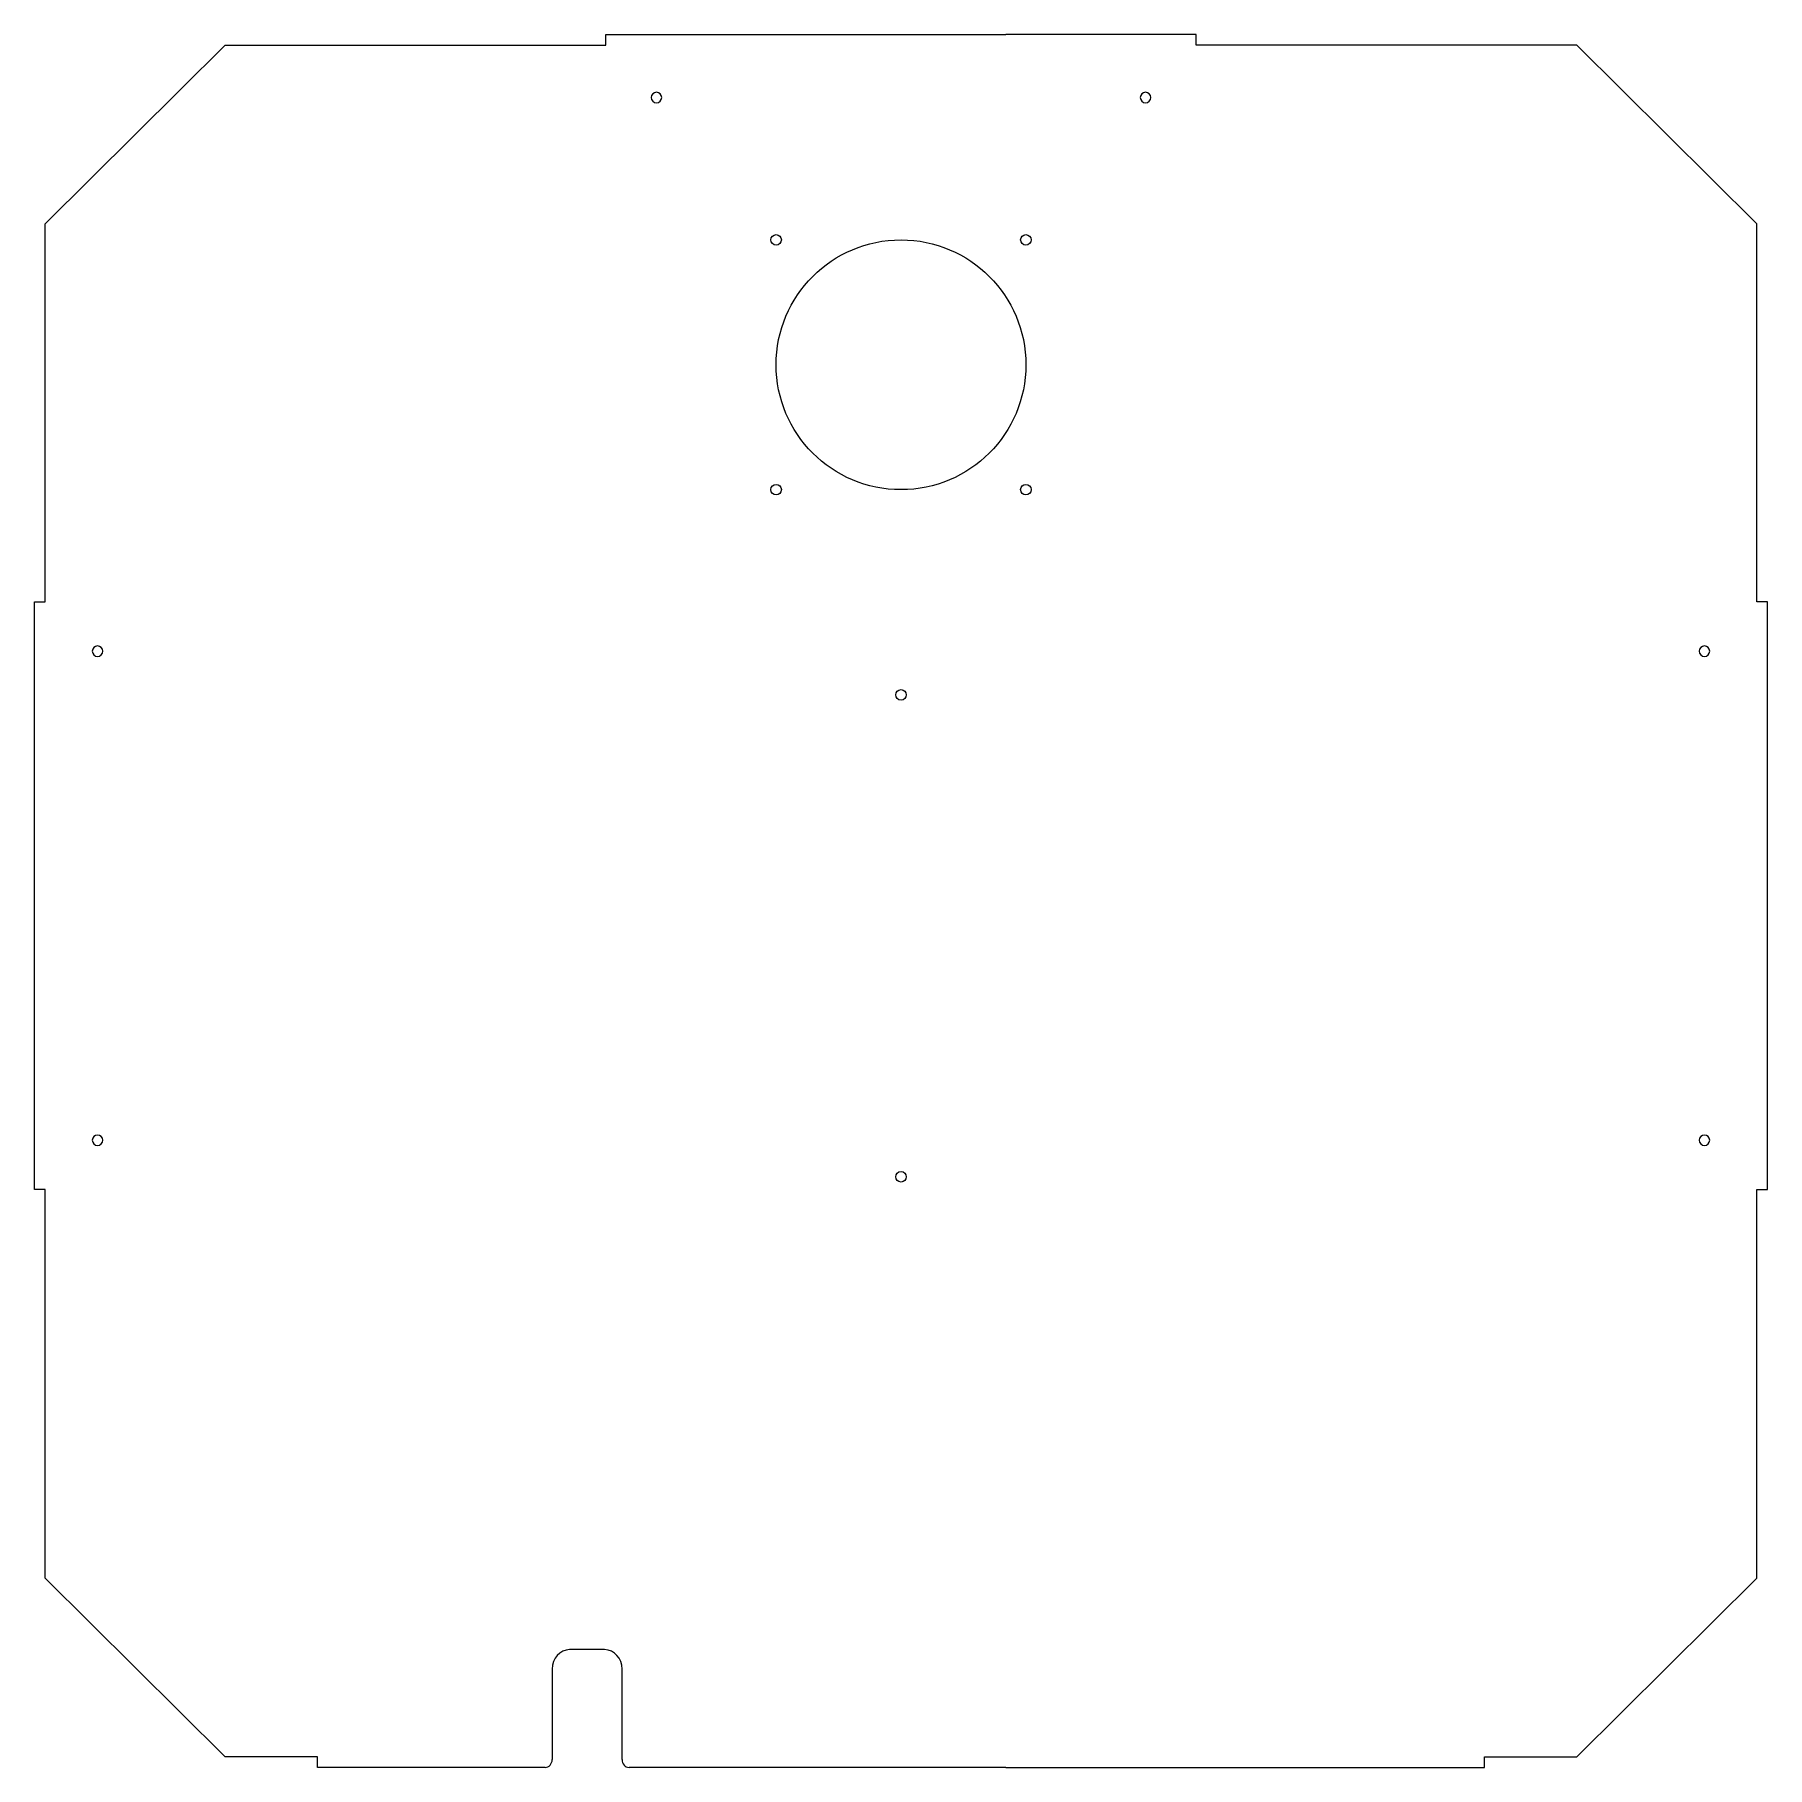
# Model space of a CAD drawing. Header units: millimetres. Extents: x -337 to 159, y -139 to 357.
import ezdxf

# ---------------------------------------------------------------- set-up
doc = ezdxf.new("R2010")
doc.units = ezdxf.units.MM
doc.header["$MEASUREMENT"] = 0
doc.layers.add('Layer 1', color=7, linetype='Continuous')

msp = doc.modelspace()

# ---------------------------------------------------------------- linework, layer by layer
at = {"layer": 'Layer 1', "color": 242, "lineweight": 9}
for points in [[(-282.4089, 353.9744), (-282.4089, 353.9744), (-333.9089, 302.8494), (-333.9089, 302.8494)], [(-282.4089, 353.9744), (-282.4089, 353.9744), (-229.5339, 353.9744), (-229.5339, 353.9744)], [(-229.5339, 353.9744), (-229.5339, 353.9744), (-173.4089, 353.9744), (-173.4089, 353.9744)], [(-173.4089, 353.9744), (-173.4089, 353.9744), (-173.4089, 356.9744), (-173.4089, 356.9744)], [(-173.4089, 356.9744), (-173.4089, 356.9744), (-58.9089, 356.9744), (-58.9089, 356.9744)], [(-4.4089, 356.9744), (-4.4089, 356.9744), (-58.9089, 356.9744), (-58.9089, 356.9744)], [(-4.4089, 353.9744), (-4.4089, 353.9744), (-4.4089, 356.9744), (-4.4089, 356.9744)], [(51.7161, 353.9744), (51.7161, 353.9744), (-4.4089, 353.9744), (-4.4089, 353.9744)], [(104.5911, 353.9744), (104.5911, 353.9744), (51.7161, 353.9744), (51.7161, 353.9744)], [(104.5911, 353.9744), (104.5911, 353.9744), (156.0911, 302.8494), (156.0911, 302.8494)], [(-333.9089, 247.0994), (-333.9089, 247.0994), (-333.9089, 302.8494), (-333.9089, 302.8494)], [(156.0911, 247.0994), (156.0911, 247.0994), (156.0911, 302.8494), (156.0911, 302.8494)], [(-333.9089, 194.5994), (-333.9089, 194.5994), (-333.9089, 247.0994), (-333.9089, 247.0994)], [(156.0911, 194.5994), (156.0911, 194.5994), (156.0911, 247.0994), (156.0911, 247.0994)], [(-336.9089, 80.4744), (-336.9089, 80.4744), (-336.9089, 194.5994), (-336.9089, 194.5994)], [(-336.9089, 194.5994), (-336.9089, 194.5994), (-333.9089, 194.5994), (-333.9089, 194.5994)], [(159.0911, 194.5994), (159.0911, 194.5994), (156.0911, 194.5994), (156.0911, 194.5994)], [(159.0911, 140.4744), (159.0911, 140.4744), (159.0911, 194.5994), (159.0911, 194.5994)], [(159.0911, 26.3494), (159.0911, 26.3494), (159.0911, 140.4744), (159.0911, 140.4744)], [(-336.9089, 26.3494), (-336.9089, 26.3494), (-336.9089, 80.4744), (-336.9089, 80.4744)], [(-333.9089, 26.3494), (-333.9089, 26.3494), (-336.9089, 26.3494), (-336.9089, 26.3494)], [(-333.9089, -29.4006), (-333.9089, -29.4006), (-333.9089, 26.3494), (-333.9089, 26.3494)], [(156.0911, -29.4006), (156.0911, -29.4006), (156.0911, 26.3494), (156.0911, 26.3494)], [(156.0911, 26.3494), (156.0911, 26.3494), (159.0911, 26.3494), (159.0911, 26.3494)], [(-333.9089, -84.9006), (-333.9089, -84.9006), (-333.9089, -29.4006), (-333.9089, -29.4006)], [(156.0911, -84.9006), (156.0911, -84.9006), (156.0911, -29.4006), (156.0911, -29.4006)], [(-282.4089, -136.0256), (-282.4089, -136.0256), (-333.9089, -84.9006), (-333.9089, -84.9006)], [(104.5911, -136.0256), (104.5911, -136.0256), (156.0911, -84.9006), (156.0911, -84.9006)], [(-255.9089, -136.0256), (-255.9089, -136.0256), (-282.4089, -136.0256), (-282.4089, -136.0256)], [(-190.7584, -139.0256), (-189.6538, -139.0256), (-188.7584, -138.0201), (-188.7584, -136.7796)], [(-168.7584, -136.7796), (-168.7584, -138.0201), (-167.863, -139.0256), (-166.7584, -139.0256)], [(78.0911, -136.0256), (78.0911, -136.0256), (104.5911, -136.0256), (104.5911, -136.0256)], [(-58.9089, -139.0256), (-58.9089, -139.0256), (-166.7584, -139.0256), (-166.7584, -139.0256)]]:
    msp.add_open_spline(points, degree=3, dxfattribs=at)
for points, knots in [([(-158.9089, 337.4744), (-159.7374, 337.4744), (-160.4089, 338.146), (-160.4089, 338.9744), (-160.4089, 338.9744), (-160.4089, 339.8028), (-159.7374, 340.4744), (-158.9089, 340.4744), (-158.9089, 340.4744), (-158.0804, 340.4744), (-157.4089, 339.8028), (-157.4089, 338.9744), (-157.4089, 338.9744), (-157.4089, 338.146), (-158.0804, 337.4744), (-158.9089, 337.4744)], [0, 0, 0, 0, 0.2, 0.2, 0.2, 0.2, 0.4, 0.4, 0.4, 0.4, 0.6, 0.6, 0.6, 0.6, 1, 1, 1, 1]), ([(-18.9089, 337.4744), (-19.7374, 337.4744), (-20.4089, 338.146), (-20.4089, 338.9744), (-20.4089, 338.9744), (-20.4089, 339.8028), (-19.7374, 340.4744), (-18.9089, 340.4744), (-18.9089, 340.4744), (-18.0804, 340.4744), (-17.4089, 339.8028), (-17.4089, 338.9744), (-17.4089, 338.9744), (-17.4089, 338.146), (-18.0804, 337.4744), (-18.9089, 337.4744)], [0, 0, 0, 0, 0.2, 0.2, 0.2, 0.2, 0.4, 0.4, 0.4, 0.4, 0.6, 0.6, 0.6, 0.6, 1, 1, 1, 1]), ([(-124.6589, 296.7244), (-123.8305, 296.7244), (-123.1589, 297.396), (-123.1589, 298.2244), (-123.1589, 298.2244), (-123.1589, 299.0528), (-123.8305, 299.7244), (-124.6589, 299.7244), (-124.6589, 299.7244), (-125.4873, 299.7244), (-126.1589, 299.0528), (-126.1589, 298.2244), (-126.1589, 298.2244), (-126.1589, 297.396), (-125.4873, 296.7244), (-124.6589, 296.7244)], [0, 0, 0, 0, 0.2, 0.2, 0.2, 0.2, 0.4, 0.4, 0.4, 0.4, 0.6, 0.6, 0.6, 0.6, 1, 1, 1, 1]), ([(-88.9089, 226.7244), (-69.1645, 226.7244), (-53.1589, 242.731), (-53.1589, 262.4744), (-53.1589, 262.4744), (-53.1589, 282.2178), (-69.1645, 298.2244), (-88.9089, 298.2244), (-88.9089, 298.2244), (-108.6533, 298.2244), (-124.6589, 282.2178), (-124.6589, 262.4744), (-124.6589, 262.4744), (-124.6589, 242.731), (-108.6533, 226.7244), (-88.9089, 226.7244)], [0, 0, 0, 0, 0.2, 0.2, 0.2, 0.2, 0.4, 0.4, 0.4, 0.4, 0.6, 0.6, 0.6, 0.6, 1, 1, 1, 1]), ([(-53.1589, 296.7244), (-52.3305, 296.7244), (-51.6589, 297.396), (-51.6589, 298.2244), (-51.6589, 298.2244), (-51.6589, 299.0528), (-52.3305, 299.7244), (-53.1589, 299.7244), (-53.1589, 299.7244), (-53.9873, 299.7244), (-54.6589, 299.0528), (-54.6589, 298.2244), (-54.6589, 298.2244), (-54.6589, 297.396), (-53.9873, 296.7244), (-53.1589, 296.7244)], [0, 0, 0, 0, 0.2, 0.2, 0.2, 0.2, 0.4, 0.4, 0.4, 0.4, 0.6, 0.6, 0.6, 0.6, 1, 1, 1, 1]), ([(-124.6589, 225.2244), (-123.8305, 225.2244), (-123.1589, 225.896), (-123.1589, 226.7244), (-123.1589, 226.7244), (-123.1589, 227.5528), (-123.8305, 228.2244), (-124.6589, 228.2244), (-124.6589, 228.2244), (-125.4873, 228.2244), (-126.1589, 227.5528), (-126.1589, 226.7244), (-126.1589, 226.7244), (-126.1589, 225.896), (-125.4873, 225.2244), (-124.6589, 225.2244)], [0, 0, 0, 0, 0.2, 0.2, 0.2, 0.2, 0.4, 0.4, 0.4, 0.4, 0.6, 0.6, 0.6, 0.6, 1, 1, 1, 1]), ([(-53.1589, 225.2244), (-52.3305, 225.2244), (-51.6589, 225.896), (-51.6589, 226.7244), (-51.6589, 226.7244), (-51.6589, 227.5528), (-52.3305, 228.2244), (-53.1589, 228.2244), (-53.1589, 228.2244), (-53.9873, 228.2244), (-54.6589, 227.5528), (-54.6589, 226.7244), (-54.6589, 226.7244), (-54.6589, 225.896), (-53.9873, 225.2244), (-53.1589, 225.2244)], [0, 0, 0, 0, 0.2, 0.2, 0.2, 0.2, 0.4, 0.4, 0.4, 0.4, 0.6, 0.6, 0.6, 0.6, 1, 1, 1, 1]), ([(-320.4089, 180.4744), (-320.4089, 181.3029), (-319.7373, 181.9744), (-318.9089, 181.9744), (-318.9089, 181.9744), (-318.0805, 181.9744), (-317.4089, 181.3029), (-317.4089, 180.4744), (-317.4089, 180.4744), (-317.4089, 179.6459), (-318.0805, 178.9744), (-318.9089, 178.9744), (-318.9089, 178.9744), (-319.7373, 178.9744), (-320.4089, 179.6459), (-320.4089, 180.4744)], [0, 0, 0, 0, 0.2, 0.2, 0.2, 0.2, 0.4, 0.4, 0.4, 0.4, 0.6, 0.6, 0.6, 0.6, 1, 1, 1, 1]), ([(139.5911, 180.4744), (139.5911, 181.3029), (140.2627, 181.9744), (141.0911, 181.9744), (141.0911, 181.9744), (141.9195, 181.9744), (142.5911, 181.3029), (142.5911, 180.4744), (142.5911, 180.4744), (142.5911, 179.6459), (141.9195, 178.9744), (141.0911, 178.9744), (141.0911, 178.9744), (140.2627, 178.9744), (139.5911, 179.6459), (139.5911, 180.4744)], [0, 0, 0, 0, 0.2, 0.2, 0.2, 0.2, 0.4, 0.4, 0.4, 0.4, 0.6, 0.6, 0.6, 0.6, 1, 1, 1, 1]), ([(-88.9089, 166.4889), (-88.0805, 166.4889), (-87.4089, 167.1605), (-87.4089, 167.9889), (-87.4089, 167.9889), (-87.4089, 168.8173), (-88.0805, 169.4889), (-88.9089, 169.4889), (-88.9089, 169.4889), (-89.7373, 169.4889), (-90.4089, 168.8173), (-90.4089, 167.9889), (-90.4089, 167.9889), (-90.4089, 167.1605), (-89.7373, 166.4889), (-88.9089, 166.4889)], [0, 0, 0, 0, 0.2, 0.2, 0.2, 0.2, 0.4, 0.4, 0.4, 0.4, 0.6, 0.6, 0.6, 0.6, 1, 1, 1, 1]), ([(-320.4089, 40.4744), (-320.4089, 41.3029), (-319.7373, 41.9744), (-318.9089, 41.9744), (-318.9089, 41.9744), (-318.0805, 41.9744), (-317.4089, 41.3029), (-317.4089, 40.4744), (-317.4089, 40.4744), (-317.4089, 39.6459), (-318.0805, 38.9744), (-318.9089, 38.9744), (-318.9089, 38.9744), (-319.7373, 38.9744), (-320.4089, 39.6459), (-320.4089, 40.4744)], [0, 0, 0, 0, 0.2, 0.2, 0.2, 0.2, 0.4, 0.4, 0.4, 0.4, 0.6, 0.6, 0.6, 0.6, 1, 1, 1, 1]), ([(139.5911, 40.4744), (139.5911, 41.3029), (140.2627, 41.9744), (141.0911, 41.9744), (141.0911, 41.9744), (141.9195, 41.9744), (142.5911, 41.3029), (142.5911, 40.4744), (142.5911, 40.4744), (142.5911, 39.6459), (141.9195, 38.9744), (141.0911, 38.9744), (141.0911, 38.9744), (140.2627, 38.9744), (139.5911, 39.6459), (139.5911, 40.4744)], [0, 0, 0, 0, 0.2, 0.2, 0.2, 0.2, 0.4, 0.4, 0.4, 0.4, 0.6, 0.6, 0.6, 0.6, 1, 1, 1, 1]), ([(-88.9089, 28.5293), (-88.0805, 28.5293), (-87.4089, 29.2009), (-87.4089, 30.0293), (-87.4089, 30.0293), (-87.4089, 30.8577), (-88.0805, 31.5293), (-88.9089, 31.5293), (-88.9089, 31.5293), (-89.7373, 31.5293), (-90.4089, 30.8577), (-90.4089, 30.0293), (-90.4089, 30.0293), (-90.4089, 29.2009), (-89.7373, 28.5293), (-88.9089, 28.5293)], [0, 0, 0, 0, 0.2, 0.2, 0.2, 0.2, 0.4, 0.4, 0.4, 0.4, 0.6, 0.6, 0.6, 0.6, 1, 1, 1, 1]), ([(-168.7584, -136.7796), (-168.7584, -136.7796), (-168.7584, -110.9511), (-168.7584, -110.9511), (-168.7584, -110.9511), (-168.7584, -107.8634), (-171.0084, -105.3361), (-173.7585, -105.3361), (-173.7585, -105.3361), (-173.7585, -105.3361), (-183.7585, -105.3361), (-183.7585, -105.3361), (-183.7585, -105.3361), (-186.5084, -105.3361), (-188.7584, -107.8634), (-188.7584, -110.9511), (-188.7584, -110.9511), (-188.7584, -110.9511), (-188.7584, -136.7796), (-188.7584, -136.7796)], [0, 0, 0, 0, 0.16666667, 0.16666667, 0.16666667, 0.16666667, 0.33333333, 0.33333333, 0.33333333, 0.33333333, 0.5, 0.5, 0.5, 0.5, 0.66666667, 0.66666667, 0.66666667, 0.66666667, 1, 1, 1, 1]), ([(-190.7584, -139.0256), (-190.7584, -139.0256), (-255.9089, -139.0256), (-255.9089, -139.0256), (-255.9089, -139.0256), (-255.9089, -139.0256), (-255.9089, -136.0256), (-255.9089, -136.0256)], [0, 0, 0, 0, 0.33333333, 0.33333333, 0.33333333, 0.33333333, 1, 1, 1, 1]), ([(-58.9089, -139.0256), (-58.9089, -139.0256), (78.0911, -139.0256), (78.0911, -139.0256), (78.0911, -139.0256), (78.0911, -139.0256), (78.0911, -136.0256), (78.0911, -136.0256)], [0, 0, 0, 0, 0.33333333, 0.33333333, 0.33333333, 0.33333333, 1, 1, 1, 1])]:
    msp.add_open_spline(points, degree=3, knots=knots, dxfattribs=at)

doc.saveas('drawing.dxf')
